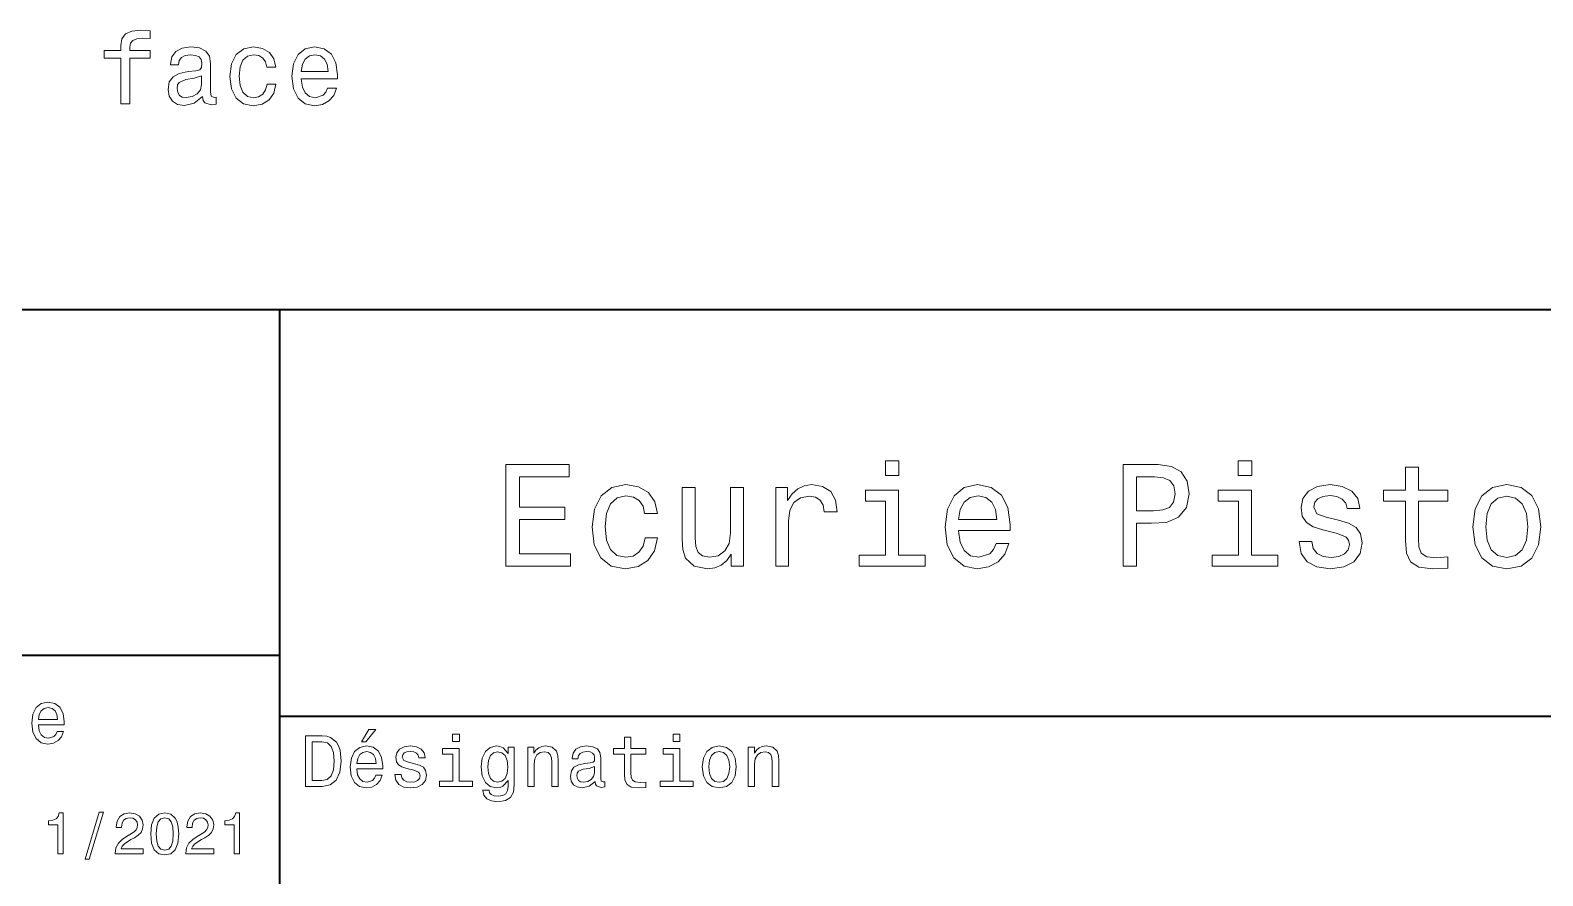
# Model space of a CAD drawing. Extents: x 0 to 297, y 0 to 210.
# Drawn here: x 149.7 to 224.1, y 42.1 to 83.7 of the extents above; entities that cross this region are included whole.
import ezdxf

# ---------------------------------------------------------------- set-up
doc = ezdxf.new("R2010")
doc.units = 0

msp = doc.modelspace()

# ---------------------------------------------------------------- linework, layer by layer
at = {"color": 7, "lineweight": 35}
for p, q in [((97, 70), (287, 70)), ((162, 10), (162, 70)), ((97, 53), (162, 53)), ((162, 50), (287, 50))]:
    msp.add_line(p, q, dxfattribs=at)
at = {"color": 7, "lineweight": 13}
for points in [[(154.168304, 82.363007), (154.168304, 80.12381), (154.612106, 80.12381), (154.612106, 82.363007), (155.620743, 82.363007), (155.620743, 82.741241), (154.612106, 82.741241), (154.612106, 82.907669), (154.6474, 83.109398), (154.763397, 83.245567), (154.960083, 83.326256), (155.242508, 83.356522), (155.620743, 83.336349), (155.620743, 83.719635), (155.141632, 83.74485), (154.707916, 83.699455), (154.405334, 83.563293), (154.22377, 83.326256), (154.168304, 82.988365), (154.168304, 82.741241), (153.356339, 82.741241), (153.356339, 82.363007)], [(158.19783, 80.476837), (158.19783, 80.461708), (158.223053, 80.290237), (158.298706, 80.169197), (158.616425, 80.07338), (158.863541, 80.113724), (158.863541, 80.456665), (158.757629, 80.441536), (158.616425, 80.507095), (158.591202, 80.708824), (158.591202, 82.11084), (158.530685, 82.46891), (158.354172, 82.721069), (158.046539, 82.872368), (157.612823, 82.927841), (157.189194, 82.867325), (156.876511, 82.695854), (156.679825, 82.428566), (156.614258, 82.075539), (156.614258, 82.04528), (157.01268, 82.04528), (157.047974, 82.257095), (157.158936, 82.408394), (157.340485, 82.499168), (157.597687, 82.53447), (157.844818, 82.509254), (158.021317, 82.433609), (158.127228, 82.302483), (158.162537, 82.120926), (158.142365, 81.909111), (158.061676, 81.803207), (157.85994, 81.752769), (157.481689, 81.712425), (157.047974, 81.621651), (156.740341, 81.460266), (156.558792, 81.208107), (156.503311, 80.834908), (156.553741, 80.502052), (156.710083, 80.254936), (156.96225, 80.098595), (157.310226, 80.043121), (157.779251, 80.149025)], [(161.349854, 81.934326), (161.788605, 81.934326), (161.69783, 82.337784), (161.480972, 82.65551), (161.143082, 82.852196), (160.704315, 82.927841), (160.220169, 82.826981), (159.85202, 82.544556), (159.620026, 82.085625), (159.539337, 81.470352), (159.61499, 80.860123), (159.841919, 80.406227), (160.199997, 80.12381), (160.689194, 80.027992), (161.12291, 80.103638), (161.4608, 80.315453), (161.692795, 80.648308), (161.793655, 81.09211), (161.370026, 81.09211), (161.294373, 80.809692), (161.153168, 80.59787), (160.951431, 80.466751), (160.704315, 80.426407), (160.396683, 80.491966), (160.174774, 80.693695), (160.038605, 81.021507), (159.993225, 81.485481), (160.038605, 81.939369), (160.179825, 82.267181), (160.406769, 82.46891), (160.704315, 82.539513), (160.966568, 82.494125), (161.163254, 82.378136), (161.294373, 82.186493)], [(163.049423, 81.349312), (164.824631, 81.349312), (164.829681, 81.556084), (164.748993, 82.136055), (164.527084, 82.569778), (164.174057, 82.832024), (163.705032, 82.927841), (163.246109, 82.826981), (162.893082, 82.544556), (162.666138, 82.085625), (162.585449, 81.480438), (162.661087, 80.860123), (162.888031, 80.406227), (163.236023, 80.12381), (163.689911, 80.027992), (164.083282, 80.093552), (164.406052, 80.265022), (164.643082, 80.537354), (164.779251, 80.900467), (164.340485, 80.900467), (164.24971, 80.698738), (164.118591, 80.54744), (163.745392, 80.426407), (163.457916, 80.48188), (163.241058, 80.658394), (163.099854, 80.945854), (163.049423, 81.334183)], [(163.049423, 81.722511), (163.104889, 82.070496), (163.241058, 82.327698), (163.44783, 82.484039), (163.720169, 82.539513), (163.987457, 82.484039), (164.194229, 82.327698), (164.320313, 82.070496), (164.365692, 81.722511)], [(158.1474, 81.071938), (158.086884, 80.809692), (157.925507, 80.607956), (157.683426, 80.476837), (157.38588, 80.43145), (157.194229, 80.456665), (157.05806, 80.537354), (156.972336, 80.678566), (156.947113, 80.875252), (156.967285, 81.051765), (157.047974, 81.177841), (157.370743, 81.319054), (157.779251, 81.37957), (158.1474, 81.50061)], [(192.439484, 62.554031), (191.769455, 62.554031), (191.769455, 61.833572), (192.439484, 61.833572)], [(209.788177, 62.554031), (209.118149, 62.554031), (209.118149, 61.833572), (209.788177, 61.833572)], [(173.109512, 57.381123), (176.279541, 57.381123), (176.279541, 57.986309), (173.772339, 57.986309), (173.772339, 59.679394), (176.005768, 59.679394), (176.005768, 60.277374), (173.772339, 60.277374), (173.772339, 61.775936), (176.221893, 61.775936), (176.221893, 62.381123), (173.109512, 62.381123)], [(203.462524, 57.381123), (204.125351, 57.381123), (204.125351, 59.492073), (204.860229, 59.492073), (205.602295, 59.528095), (206.193085, 59.780258), (206.574921, 60.270172), (206.704605, 60.940201), (206.603745, 61.559795), (206.315552, 62.013687), (205.840057, 62.287464), (205.191635, 62.381123), (203.462524, 62.381123)], [(205.01152, 61.76873), (205.443802, 61.725502), (205.760803, 61.588615), (205.94812, 61.336452), (206.01297, 60.940201), (205.940918, 60.522331), (205.746399, 60.270172), (205.414978, 60.140488), (204.96109, 60.104465), (204.125351, 60.104465), (204.125351, 61.76873)], [(217.353027, 60.579971), (217.353027, 58.64193), (217.396255, 58.015129), (217.597992, 57.582851), (218.001434, 57.330688), (218.685883, 57.244236), (219.43515, 57.280258), (219.43515, 57.827808), (218.887604, 57.78458), (218.390488, 57.842216), (218.123917, 58.022331), (218.008652, 58.324928), (217.98703, 58.75), (217.98703, 60.579971), (219.43515, 60.579971), (219.43515, 61.120316), (217.98703, 61.120316), (217.98703, 62.251438), (217.353027, 62.251438), (217.353027, 61.120316), (216.257935, 61.120316), (216.257935, 60.579971)], [(179.932281, 59.967579), (180.559082, 59.967579), (180.429398, 60.543945), (180.119598, 60.997837), (179.636887, 61.278816), (179.010086, 61.386887), (178.318436, 61.242794), (177.792511, 60.839336), (177.46109, 60.183716), (177.345825, 59.304752), (177.453888, 58.432995), (177.778091, 57.78458), (178.289627, 57.381123), (178.988464, 57.244236), (179.608063, 57.352303), (180.090775, 57.6549), (180.42218, 58.130402), (180.566284, 58.764408), (179.96109, 58.764408), (179.853027, 58.36095), (179.651291, 58.058357), (179.363113, 57.871037), (179.010086, 57.8134), (178.570602, 57.907059), (178.253601, 58.195244), (178.059082, 58.663544), (177.994232, 59.326366), (178.059082, 59.974781), (178.260803, 60.443081), (178.585007, 60.731266), (179.010086, 60.83213), (179.38472, 60.767288), (179.66571, 60.601585), (179.853027, 60.327808)], [(184.788177, 61.25), (184.154175, 61.25), (184.154175, 59.016571), (184.082123, 58.497837), (183.873199, 58.123196), (183.548996, 57.892651), (183.123917, 57.820602), (182.785294, 57.878242), (182.569168, 58.051151), (182.446686, 58.346542), (182.417862, 58.764408), (182.417862, 61.25), (181.783859, 61.25), (181.783859, 58.706772), (181.805481, 58.195244), (181.942368, 57.770172), (182.360229, 57.381123), (183.030258, 57.244236), (183.390488, 57.294666), (183.700287, 57.424351), (183.966858, 57.647694), (184.182999, 57.971901), (184.182999, 57.381123), (184.788177, 57.381123)], [(186.380402, 57.381123), (187.014404, 57.381123), (187.014404, 59.592937), (187.079254, 60.12608), (187.273773, 60.507923), (187.590775, 60.738472), (188.015854, 60.817722), (188.332855, 60.767288), (188.570602, 60.623199), (188.714691, 60.378242), (188.765121, 60.046829), (189.406342, 60.046829), (189.319885, 60.630402), (189.082123, 61.048271), (188.685883, 61.30043), (188.145538, 61.386887), (187.778091, 61.32925), (187.46109, 61.185158), (187.180115, 60.940201), (186.956772, 60.608788), (186.956772, 61.25), (186.380402, 61.25)], [(192.417862, 57.914265), (192.417862, 61.120316), (190.789627, 61.120316), (190.789627, 60.579971), (191.783859, 60.579971), (191.783859, 57.914265), (190.48703, 57.914265), (190.48703, 57.381123), (193.729111, 57.381123), (193.729111, 57.914265)], [(195.37175, 59.131844), (197.907776, 59.131844), (197.914978, 59.427231), (197.799713, 60.255764), (197.482712, 60.875359), (196.978378, 61.25), (196.30835, 61.386887), (195.65274, 61.242794), (195.148407, 60.839336), (194.824203, 60.183716), (194.708923, 59.319164), (194.817001, 58.432995), (195.141205, 57.78458), (195.638321, 57.381123), (196.286743, 57.244236), (196.848694, 57.337894), (197.309799, 57.582851), (197.648407, 57.971901), (197.842941, 58.490631), (197.216141, 58.490631), (197.086456, 58.20245), (196.899139, 57.986309), (196.365997, 57.8134), (195.955322, 57.892651), (195.645538, 58.14481), (195.443802, 58.555473), (195.37175, 59.110229)], [(209.766571, 57.914265), (209.766571, 61.120316), (208.138321, 61.120316), (208.138321, 60.579971), (209.132568, 60.579971), (209.132568, 57.914265), (207.835724, 57.914265), (207.835724, 57.381123), (211.077805, 57.381123), (211.077805, 57.914265)], [(214.060516, 59.636166), (213.44812, 59.780258), (212.994232, 59.945965), (212.842941, 60.28458), (212.886169, 60.522331), (213.03746, 60.695244), (213.282425, 60.803314), (213.635437, 60.846542), (213.97406, 60.803314), (214.240631, 60.67363), (214.413544, 60.479107), (214.485596, 60.219738), (215.105194, 60.219738), (215.105194, 60.23415), (214.997116, 60.70245), (214.701721, 61.069885), (214.240631, 61.30043), (213.635437, 61.386887), (213.023056, 61.30043), (212.57637, 61.062679), (212.29538, 60.709652), (212.208939, 60.262966), (212.273773, 59.830688), (212.475494, 59.528095), (212.806915, 59.311958), (213.289627, 59.16066), (213.995682, 58.987751), (214.427948, 58.807636), (214.543228, 58.663544), (214.586456, 58.447407), (214.521606, 58.180836), (214.348694, 57.979107), (214.067719, 57.849422), (213.693085, 57.806194), (213.296829, 57.849422), (213.008636, 58.000721), (212.814117, 58.245674), (212.734863, 58.584293), (212.122482, 58.584293), (212.223343, 58.007923), (212.518738, 57.590057), (212.98703, 57.337894), (213.635437, 57.244236), (214.312683, 57.337894), (214.809799, 57.590057), (215.112396, 57.993515), (215.220459, 58.519451), (215.141205, 58.973343), (214.917862, 59.283138), (214.55043, 59.484871)], [(220.65274, 59.311958), (220.768005, 58.432995), (221.099426, 57.78458), (221.625366, 57.381123), (222.331421, 57.244236), (223.030258, 57.381123), (223.556198, 57.777374), (223.887604, 58.425793), (224.010086, 59.311958), (223.887604, 60.190922), (223.556198, 60.846542), (223.030258, 61.242794), (222.331421, 61.386887), (221.625366, 61.242794), (221.099426, 60.839336), (220.768005, 60.190922)], [(195.37175, 59.664986), (195.451004, 60.162102), (195.645538, 60.529537), (195.940918, 60.75288), (196.329971, 60.83213), (196.711807, 60.75288), (197.007202, 60.529537), (197.187317, 60.162102), (197.252167, 59.664986)], [(221.301147, 59.319164), (221.365997, 59.967579), (221.567719, 60.435879), (221.891937, 60.72406), (222.331421, 60.824928), (222.763687, 60.72406), (223.087891, 60.443081), (223.289627, 59.967579), (223.361679, 59.319164), (223.289627, 58.663544), (223.087891, 58.188038), (222.763687, 57.899853), (222.331421, 57.806194), (221.891937, 57.899853), (221.567719, 58.188038), (221.365997, 58.663544)], [(150.121765, 49.565922), (151.389771, 49.565922), (151.393372, 49.713619), (151.335739, 50.127884), (151.177231, 50.437683), (150.925079, 50.625), (150.590057, 50.693443), (150.262253, 50.621399), (150.010086, 50.41967), (149.847977, 50.091862), (149.790344, 49.659584), (149.844376, 49.216499), (150.006485, 48.892292), (150.255051, 48.690563), (150.579254, 48.62212), (150.860229, 48.668949), (151.090775, 48.791428), (151.260086, 48.98595), (151.357346, 49.245319), (151.043945, 49.245319), (150.979111, 49.101227), (150.885452, 48.993156), (150.618881, 48.9067), (150.413544, 48.946327), (150.258652, 49.072407), (150.157776, 49.27774), (150.121765, 49.555115)], [(150.121765, 49.832493), (150.161377, 50.081055), (150.258652, 50.264771), (150.406342, 50.376442), (150.600861, 50.416069), (150.791794, 50.376442), (150.939484, 50.264771), (151.029541, 50.081055), (151.061966, 49.832493)], [(166.004318, 48.728386), (166.216858, 48.728386), (166.717575, 49.340778), (166.364548, 49.340778)], [(170.824203, 49.117435), (170.489197, 49.117435), (170.489197, 48.757202), (170.824203, 48.757202)], [(181.667145, 49.117435), (181.332138, 49.117435), (181.332138, 48.757202), (181.667145, 48.757202)], [(164.080688, 49.030979), (163.248566, 49.030979), (163.248566, 46.530979), (164.080688, 46.530979), (164.473343, 46.610229), (164.765137, 46.851585), (164.945251, 47.244236), (165.010086, 47.780979), (164.952454, 48.328529), (164.880402, 48.544666), (164.779541, 48.717579), (164.487747, 48.951729), (164.296829, 49.009365)], [(164.055481, 48.731987), (164.329254, 48.677952), (164.516571, 48.512245), (164.628235, 48.216858), (164.664261, 47.780979), (164.624634, 47.359509), (164.51297, 47.064121), (164.322052, 46.887608), (164.055481, 46.829971), (163.583572, 46.829971), (163.583572, 48.731987)], [(165.784576, 47.406338), (167.052597, 47.406338), (167.056198, 47.554035), (166.998566, 47.9683), (166.840057, 48.278099), (166.587891, 48.465416), (166.252884, 48.533859), (165.925079, 48.461815), (165.672913, 48.260086), (165.510803, 47.932278), (165.453171, 47.5), (165.507202, 47.056915), (165.669312, 46.732708), (165.917862, 46.530979), (166.242081, 46.462536), (166.523056, 46.509365), (166.753601, 46.631844), (166.922913, 46.826366), (167.020172, 47.085735), (166.706772, 47.085735), (166.641937, 46.941643), (166.548264, 46.833572), (166.281708, 46.747116), (166.07637, 46.786743), (165.921463, 46.912823), (165.820602, 47.118156), (165.784576, 47.395531)], [(168.623199, 47.658501), (168.317001, 47.730545), (168.090057, 47.8134), (168.014404, 47.982708), (168.036026, 48.101585), (168.111664, 48.188038), (168.234146, 48.242073), (168.41066, 48.263687), (168.579971, 48.242073), (168.713257, 48.177231), (168.799713, 48.079971), (168.835739, 47.950287), (169.145538, 47.950287), (169.145538, 47.957493), (169.091492, 48.191643), (168.943802, 48.375359), (168.713257, 48.490635), (168.41066, 48.533859), (168.104462, 48.490635), (167.881119, 48.371758), (167.740631, 48.195244), (167.697403, 47.971901), (167.729828, 47.755764), (167.830688, 47.604465), (167.996399, 47.496399), (168.237747, 47.42075), (168.590775, 47.334293), (168.806915, 47.244236), (168.864548, 47.172188), (168.886169, 47.064121), (168.853745, 46.930836), (168.767288, 46.829971), (168.626801, 46.765129), (168.439484, 46.743515), (168.241348, 46.765129), (168.09726, 46.840778), (168, 46.963257), (167.960373, 47.132565), (167.654175, 47.132565), (167.704605, 46.844379), (167.85231, 46.635445), (168.086456, 46.509365), (168.41066, 46.462536), (168.749283, 46.509365), (168.997833, 46.635445), (169.149139, 46.837173), (169.203171, 47.100143), (169.163544, 47.327087), (169.05188, 47.481987), (168.868149, 47.582851)], [(170.8134, 46.79755), (170.8134, 48.400574), (169.999283, 48.400574), (169.999283, 48.130402), (170.496399, 48.130402), (170.496399, 46.79755), (169.847977, 46.79755), (169.847977, 46.530979), (171.469025, 46.530979), (171.469025, 46.79755)], [(173.518738, 46.617435), (173.518738, 48.465416), (173.216141, 48.465416), (173.216141, 48.152016), (172.967575, 48.4366), (172.816284, 48.508644), (172.646973, 48.533859), (172.340775, 48.461815), (172.103027, 48.260086), (171.94812, 47.935879), (171.894089, 47.5), (171.94812, 47.060516), (172.103027, 46.736309), (172.340775, 46.530979), (172.646973, 46.462536), (172.819885, 46.487751), (172.963974, 46.552593), (173.216141, 46.826366), (173.216141, 46.552593), (173.187317, 46.336456), (173.108063, 46.181557), (172.956772, 46.091499), (172.729828, 46.059078), (172.531708, 46.080692), (172.391205, 46.134727), (172.30835, 46.228386), (172.283142, 46.354465), (171.976944, 46.354465), (171.976944, 46.340057), (172.023773, 46.109509), (172.167862, 45.9366), (172.398407, 45.824928), (172.711823, 45.785301), (173.086456, 45.839336), (173.335022, 45.990635), (173.47551, 46.253601)], [(174.181549, 46.530979), (174.498566, 46.530979), (174.498566, 47.647694), (174.530975, 47.903458), (174.635452, 48.090778), (174.797546, 48.206051), (175.013687, 48.249279), (175.1866, 48.213257), (175.294662, 48.115993), (175.348709, 47.953888), (175.366714, 47.737751), (175.366714, 46.530979), (175.683716, 46.530979), (175.683716, 47.802593), (175.669312, 48.058357), (175.604462, 48.270893), (175.391937, 48.465416), (175.060516, 48.533859), (174.876801, 48.508644), (174.721909, 48.440201), (174.588623, 48.324928), (174.484146, 48.170029), (174.484146, 48.465416), (174.181549, 48.465416)], [(177.499283, 46.783142), (177.499283, 46.772335), (177.517288, 46.649857), (177.57132, 46.5634), (177.798264, 46.494957), (177.974777, 46.523773), (177.974777, 46.76873), (177.899139, 46.757923), (177.798264, 46.804756), (177.780258, 46.948845), (177.780258, 47.950287), (177.73703, 48.206051), (177.610947, 48.386166), (177.391205, 48.494236), (177.081406, 48.533859), (176.778824, 48.490635), (176.555481, 48.368156), (176.414978, 48.177231), (176.368149, 47.925072), (176.368149, 47.903458), (176.65274, 47.903458), (176.677948, 48.054756), (176.757202, 48.162823), (176.886887, 48.227665), (177.070602, 48.25288), (177.247116, 48.234871), (177.373199, 48.180836), (177.448853, 48.087173), (177.47406, 47.957493), (177.459656, 47.806194), (177.402023, 47.730545), (177.257919, 47.694523), (176.987747, 47.665707), (176.677948, 47.600864), (176.458206, 47.485592), (176.328537, 47.305473), (176.28891, 47.038906), (176.324921, 46.801151), (176.4366, 46.624638), (176.616714, 46.512966), (176.86528, 46.473343), (177.200287, 46.548992)], [(178.943802, 48.130402), (178.943802, 47.161381), (178.965424, 46.84798), (179.066284, 46.631844), (179.268005, 46.505764), (179.610229, 46.462536), (179.984863, 46.480545), (179.984863, 46.754322), (179.71109, 46.732708), (179.46254, 46.761528), (179.329254, 46.851585), (179.271606, 47.00288), (179.260803, 47.215416), (179.260803, 48.130402), (179.984863, 48.130402), (179.984863, 48.400574), (179.260803, 48.400574), (179.260803, 48.966137), (178.943802, 48.966137), (178.943802, 48.400574), (178.396255, 48.400574), (178.396255, 48.130402)], [(181.656342, 46.79755), (181.656342, 48.400574), (180.842224, 48.400574), (180.842224, 48.130402), (181.33934, 48.130402), (181.33934, 46.79755), (180.690918, 46.79755), (180.690918, 46.530979), (182.311966, 46.530979), (182.311966, 46.79755)], [(182.762253, 47.496399), (182.819885, 47.056915), (182.985596, 46.732708), (183.248566, 46.530979), (183.601593, 46.462536), (183.951004, 46.530979), (184.213974, 46.729107), (184.379684, 47.053314), (184.440918, 47.496399), (184.379684, 47.935879), (184.213974, 48.263687), (183.951004, 48.461815), (183.601593, 48.533859), (183.248566, 48.461815), (182.985596, 48.260086), (182.819885, 47.935879)], [(185.024506, 46.530979), (185.341492, 46.530979), (185.341492, 47.647694), (185.373917, 47.903458), (185.478394, 48.090778), (185.640488, 48.206051), (185.856628, 48.249279), (186.029541, 48.213257), (186.137604, 48.115993), (186.19165, 47.953888), (186.209656, 47.737751), (186.209656, 46.530979), (186.526657, 46.530979), (186.526657, 47.802593), (186.512253, 48.058357), (186.447403, 48.270893), (186.234879, 48.465416), (185.903458, 48.533859), (185.719742, 48.508644), (185.56485, 48.440201), (185.431564, 48.324928), (185.327087, 48.170029), (185.327087, 48.465416), (185.024506, 48.465416)], [(165.784576, 47.672909), (165.824203, 47.921471), (165.921463, 48.105186), (166.069168, 48.216858), (166.263687, 48.256485), (166.454605, 48.216858), (166.60231, 48.105186), (166.692368, 47.921471), (166.724777, 47.672909)], [(172.221909, 47.5), (172.254318, 47.820606), (172.351593, 48.058357), (172.502884, 48.198845), (172.704605, 48.249279), (172.917145, 48.198845), (173.075653, 48.058357), (173.172913, 47.820606), (173.208939, 47.5), (173.172913, 47.172188), (173.075653, 46.938038), (172.917145, 46.793949), (172.704605, 46.747116), (172.502884, 46.793949), (172.351593, 46.938038), (172.254318, 47.175793)], [(183.086456, 47.5), (183.118881, 47.824207), (183.219742, 48.058357), (183.381851, 48.20245), (183.601593, 48.25288), (183.817719, 48.20245), (183.979828, 48.061958), (184.080688, 47.824207), (184.116714, 47.5), (184.080688, 47.172188), (183.979828, 46.934437), (183.817719, 46.790344), (183.601593, 46.743515), (183.381851, 46.790344), (183.219742, 46.934437), (183.118881, 47.172188)], [(177.463257, 47.208214), (177.420029, 47.020893), (177.304749, 46.876801), (177.131851, 46.783142), (176.919312, 46.750721), (176.782425, 46.76873), (176.68515, 46.826366), (176.623917, 46.927231), (176.605911, 47.067722), (176.620316, 47.193802), (176.677948, 47.283859), (176.908508, 47.384727), (177.200287, 47.427952), (177.463257, 47.514408)], [(151.080688, 43.224785), (151.342941, 43.224785), (151.342941, 45.239193), (151.146973, 45.239193), (151.095108, 45.0634), (150.991364, 44.945248), (150.832855, 44.876083), (150.613831, 44.853027), (150.613831, 44.648415), (151.080688, 44.648415)], [(152.417877, 42.956772), (152.616714, 42.956772), (153.314133, 45.279541), (153.112396, 45.279541)], [(153.899139, 43.224785), (155.273773, 43.224785), (155.273773, 43.472622), (154.187317, 43.472622), (154.247849, 43.60807), (154.351593, 43.720463), (154.671478, 43.925072), (154.841507, 44.011528), (155.031708, 44.135448), (155.167145, 44.279541), (155.244965, 44.44957), (155.273773, 44.642651), (155.224792, 44.884727), (155.08934, 45.074928), (154.881851, 45.195965), (154.613831, 45.239193), (154.337173, 45.190201), (154.126801, 45.054756), (153.991364, 44.838619), (153.945251, 44.553314), (153.945251, 44.51297), (154.207504, 44.51297), (154.207504, 44.536022), (154.233429, 44.731991), (154.311249, 44.876083), (154.435165, 44.9683), (154.599426, 45), (154.766571, 44.971184), (154.890488, 44.899136), (154.971191, 44.786743), (155, 44.645535), (154.979828, 44.51297), (154.925079, 44.400578), (154.832855, 44.302593), (154.706055, 44.216141), (154.536026, 44.12392), (154.253601, 43.945248), (154.054764, 43.755043), (153.9366, 43.524498), (153.899139, 43.233429)], [(155.642654, 44.201729), (155.685883, 43.749279), (155.821335, 43.426514), (156.037476, 43.230549), (156.337173, 43.167149), (156.634003, 43.230549), (156.850143, 43.426514), (156.982712, 43.749279), (157.028824, 44.201729), (156.982712, 44.651299), (156.927963, 44.829971), (156.850143, 44.976948), (156.634003, 45.172913), (156.337173, 45.239193), (156.037476, 45.172913), (155.821335, 44.974064), (155.685883, 44.651299)], [(155.919312, 44.201729), (155.942368, 44.550434), (156.01442, 44.801155), (156.144104, 44.948128), (156.337173, 45), (156.527374, 44.948128), (156.657059, 44.801155), (156.729111, 44.550434), (156.752167, 44.201729), (156.729111, 43.850143), (156.657059, 43.599426), (156.527374, 43.45245), (156.337173, 43.403458), (156.144104, 43.45245), (156.01442, 43.599426), (155.942368, 43.850143)], [(157.368881, 43.224785), (158.743515, 43.224785), (158.743515, 43.472622), (157.657059, 43.472622), (157.71759, 43.60807), (157.821335, 43.720463), (158.14122, 43.925072), (158.311249, 44.011528), (158.50145, 44.135448), (158.636887, 44.279541), (158.714706, 44.44957), (158.743515, 44.642651), (158.694534, 44.884727), (158.559082, 45.074928), (158.351593, 45.195965), (158.083572, 45.239193), (157.806915, 45.190201), (157.596542, 45.054756), (157.461105, 44.838619), (157.414993, 44.553314), (157.414993, 44.51297), (157.677231, 44.51297), (157.677231, 44.536022), (157.703171, 44.731991), (157.780991, 44.876083), (157.904907, 44.9683), (158.069168, 45), (158.236313, 44.971184), (158.360229, 44.899136), (158.440918, 44.786743), (158.469742, 44.645535), (158.44957, 44.51297), (158.394821, 44.400578), (158.302597, 44.302593), (158.175797, 44.216141), (158.005768, 44.12392), (157.723343, 43.945248), (157.524506, 43.755043), (157.406342, 43.524498), (157.368881, 43.233429)], [(159.755051, 43.224785), (160.017288, 43.224785), (160.017288, 45.239193), (159.821335, 45.239193), (159.769455, 45.0634), (159.66571, 44.945248), (159.507202, 44.876083), (159.288193, 44.853027), (159.288193, 44.648415), (159.755051, 44.648415)]]:
    msp.add_lwpolyline(points, close=True, dxfattribs=at)

doc.saveas('drawing.dxf')
